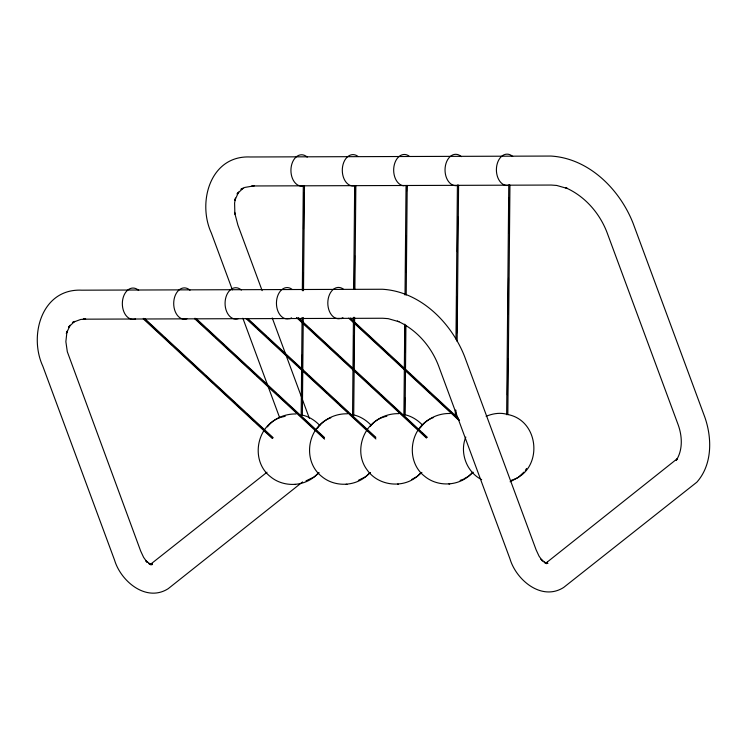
<?xml version="1.0" encoding="UTF-8"?>
<svg xmlns="http://www.w3.org/2000/svg" width="747" height="747" viewBox="0 0 747 747"><rect width="100%" height="100%" fill="white"/><g stroke="black" fill="none" stroke-linecap="round" stroke-linejoin="round"><path stroke-width="1.12" d="M301.181 415.332L302.087 317.466M302.33 290.667L303.301 185.807L303.954 185.807L304.477 185.816L303.506 290.676M301.993 390.868L302.33 354.75M302.918 290.667L303.086 273.197M303.497 228.918L303.824 192.801M302.358 415.341L303.263 317.475M352.547 415.173L353.452 317.307M353.714 289.341L354.666 185.648L355.161 185.648L355.852 185.658L354.89 289.35M353.546 370.904L353.873 335.954M354.302 289.35L354.61 255.558M355.04 208.955L355.255 185.658M353.723 415.183L354.629 317.316M403.912 415.015L404.753 324.133M405.023 295.009L406.041 185.489M404.5 415.015L404.669 397.544M405.089 352.108L405.332 325.309M405.826 271.712L406.163 235.594M406.573 191.325L406.629 185.499L407.208 185.499L406.2 295.018M405.089 415.024L405.92 325.309M455.278 414.856L455.325 410.196M455.978 339.129L457.407 185.331M455.866 414.865L455.913 410.196M456.622 333.302L456.959 297.185M457.379 251.748L457.706 216.798M457.136 341.463L458.583 185.34L457.622 185.331M506.653 414.697L508.772 185.172L509.426 185.172L509.949 185.181L507.829 414.706M507.418 394.892L507.755 358.775M508.165 314.506L508.502 278.388M508.922 232.952L509.239 197.992M465.811 437.06C459.358 452.579 466.623 472.132 481.656 479.649M525.365 470.386L526.57 468.462M267.407 426.873C274.028 418.199 285.335 413.735 296.064 413.959M317.447 428.376C324.03 418.75 335.945 413.511 347.439 413.801M370.138 426.556C376.768 417.881 388.076 413.427 398.805 413.642M420.178 428.059C426.77 418.432 438.685 413.194 450.17 413.493M302.61 481.918L168.196 588.692C146.337 602.624 120.921 581.409 114.571 560.166L42.84 366.245C28.619 335.534 41.692 288.305 81.778 290.181L382.473 289.257C420.384 291.563 451.253 322.545 464.587 356.487L536.113 549.829L539.026 556.113L542.546 561.062L540.968 559.242L546.655 563.677L544.133 562.286L547.934 563.341L545.049 562.855L546.897 562.827M318.465 472.748C306.793 486.717 284.262 488.277 270.433 476.679C250.152 460.936 256.184 425.659 280.461 417.424M369.83 472.59C358.168 486.558 335.636 488.118 321.798 476.521C301.947 461.114 307.176 426.416 330.837 417.797M420.365 473.206C406.583 489.173 378.794 487.119 367.001 469.742C352.957 451.151 363.901 420.813 386.853 416.238M472.571 472.272C460.899 486.25 438.368 487.8 424.539 476.203C404.687 460.796 409.907 426.098 433.568 417.48M523.936 472.113L518.129 477.52L510.117 481.768M319.165 472.73L314.291 476.857L306.018 480.881M370.531 472.571L365.656 476.698L358.336 480.377M421.896 472.412L417.022 476.539L411.597 479.537M473.271 472.253L468.397 476.381L463.868 478.883M150.745 564.125L267.015 472.216M546.169 562.911L677.51 458.509L676.268 460.348C682.917 449.965 682.282 436.435 678.304 425.174L607.012 232.448C599.608 213.128 584.91 196.237 565.843 187.814L567.468 188.524L556.702 185.452L551.258 185.051L251.814 185.966L254.176 185.844L244.82 187.422L240.926 189.308L243.195 188.179L237.042 193.968L238.648 192.054L234.857 200.308L235.52 198.058L234.595 203.063L234.885 214.146L234.567 212.363L237.901 225.118L262.141 290.639M74.672 321.378L68.528 327.167L70.134 325.253L66.343 333.507L67.006 331.257L65.867 341.659L67.314 351.734L140.679 551.053L143.592 557.327L147.112 562.276L145.544 560.455L151.23 564.891L148.709 563.509L152.5 564.555L149.605 564.377M150.567 564.387L152.061 563.462L150.511 564.144M291.554 317.858L289.705 318.866M342.92 317.699L341.071 318.708M73.925 321.761L72.412 322.517L80.629 319.473L85.662 319.044L83.3 319.174L382.744 318.25L388.188 318.652L398.954 321.724M545.945 562.93L547.486 562.248M486.12 416.275C492.637 413.623 499.836 412.344 506.746 414.249M460.124 480.405L462.963 479.378M511.49 480.246C543.386 470.573 540.305 420.766 507.848 414.538M280.881 417.293L285.195 416.312M354.722 185.648L355.843 185.658M448.9 483.991L449.703 484.028M397.535 484.149L398.338 484.187M346.169 484.308L346.972 484.345M294.804 484.467L295.607 484.504M404.006 414.557C411.083 415.799 417.704 419.991 422.531 425.136M352.64 414.716C359.718 415.958 366.338 420.15 371.156 425.295M302.376 415.164C309.034 416.452 315.225 420.626 319.791 425.454M397.329 321.014C416.396 329.436 431.084 346.328 438.498 365.647L510.005 558.952C516.345 580.195 541.762 601.41 563.63 587.478L696.83 482.198C712.395 464.671 712.199 438.265 704.832 417.2L633.101 223.288C619.767 189.346 588.897 158.364 550.987 156.058L250.292 156.982C210.206 155.105 197.133 202.334 211.354 233.045L232.364 289.845M350.352 318.129L458.079 418.031M349.951 318.53L379.018 345.488M380.727 347.075L389.28 355.002M390.989 356.59L410.654 374.826M412.363 376.413L420.916 384.341M422.625 385.919L430.319 393.062M432.027 394.649L451.692 412.876M453.401 414.464L459.386 420.019M348.69 318.138L458.985 420.421M298.128 317.494L427.228 437.219M298.576 318.689L307.129 326.616M308.838 328.204L327.653 345.646M329.362 347.234L337.905 355.161M339.624 356.749L348.167 364.676M349.876 366.263L368.691 383.706M370.4 385.284L378.953 393.221M380.662 394.799L389.206 402.736M390.914 404.314L409.729 421.756M411.438 423.344L419.991 431.271M421.7 432.858L426.826 437.621M296.466 317.503L426.425 438.022M247.612 318.446L375.862 437.368M248.069 319.641L255.763 326.775M257.472 328.363L266.025 336.29M267.734 337.877L286.54 355.32M288.249 356.907L296.802 364.835M298.511 366.422L307.064 374.35M308.772 375.928L327.578 393.37M329.287 394.958L337.84 402.885M339.549 404.472L348.102 412.4M349.811 413.987L358.364 421.915M360.073 423.502L368.616 431.43M370.335 433.017L375.461 437.77M245.959 318.455L375.909 438.965M196.246 318.605L324.497 437.527M194.986 318.213L204.398 326.934M206.107 328.521L213.801 335.655M215.51 337.242L224.063 345.17M225.771 346.757L245.436 364.994M247.145 366.572L254.839 373.715M256.548 375.293L276.213 393.529M277.921 395.116L286.474 403.044M288.183 404.631L296.736 412.559M298.445 414.146L317.251 431.589M318.96 433.176L324.095 437.929M194.584 318.614L324.543 439.124M144.881 318.764L273.131 437.686M143.62 318.371L162.435 335.814M164.144 337.401L172.688 345.329M174.406 346.916L203.473 373.873M205.182 375.452L213.726 383.379M215.444 384.966L235.109 403.203M236.818 404.79L244.512 411.924M246.221 413.511L254.774 421.439M256.482 423.026L272.72 438.087M143.219 318.773L272.319 438.489M272.244 317.942L301.33 396.573M302.133 398.758L309.407 418.413M242.868 318.25L279.639 417.657M340.1 318.605A15.678 10.71 89.8 0 1 327.942 300.593A15.678 10.71 89.8 0 1 343.303 289.08M238.274 318.67A15.678 10.71 89.8 0 1 225.202 300.91A15.678 10.71 89.8 0 1 241.384 290.06M186.909 318.82A15.678 10.71 89.8 0 1 173.836 301.069A15.678 10.71 89.8 0 1 190.018 290.219M135.543 318.978A15.678 10.71 89.8 0 1 122.471 301.228A15.678 10.71 89.8 0 1 138.653 290.378M288.734 318.764A15.678 10.71 89.8 0 1 276.577 300.752A15.678 10.71 89.8 0 1 291.937 289.238M509.603 185.088A15.678 10.71 89.8 0 1 496.531 167.328A15.678 10.71 89.8 0 1 512.713 156.478M404.09 185.816A15.678 10.71 89.8 0 1 393.986 166.301A15.678 10.71 89.8 0 1 409.16 156.132M355.507 185.564A15.678 10.71 89.8 0 1 342.369 168.477A15.678 10.71 89.8 0 1 357.794 156.291M304.132 185.714A15.678 10.71 89.8 0 1 291.059 167.963A15.678 10.71 89.8 0 1 307.241 157.113M458.238 185.247A15.678 10.71 89.8 0 1 445.165 167.487A15.678 10.71 89.8 0 1 461.347 156.637"/></g></svg>
